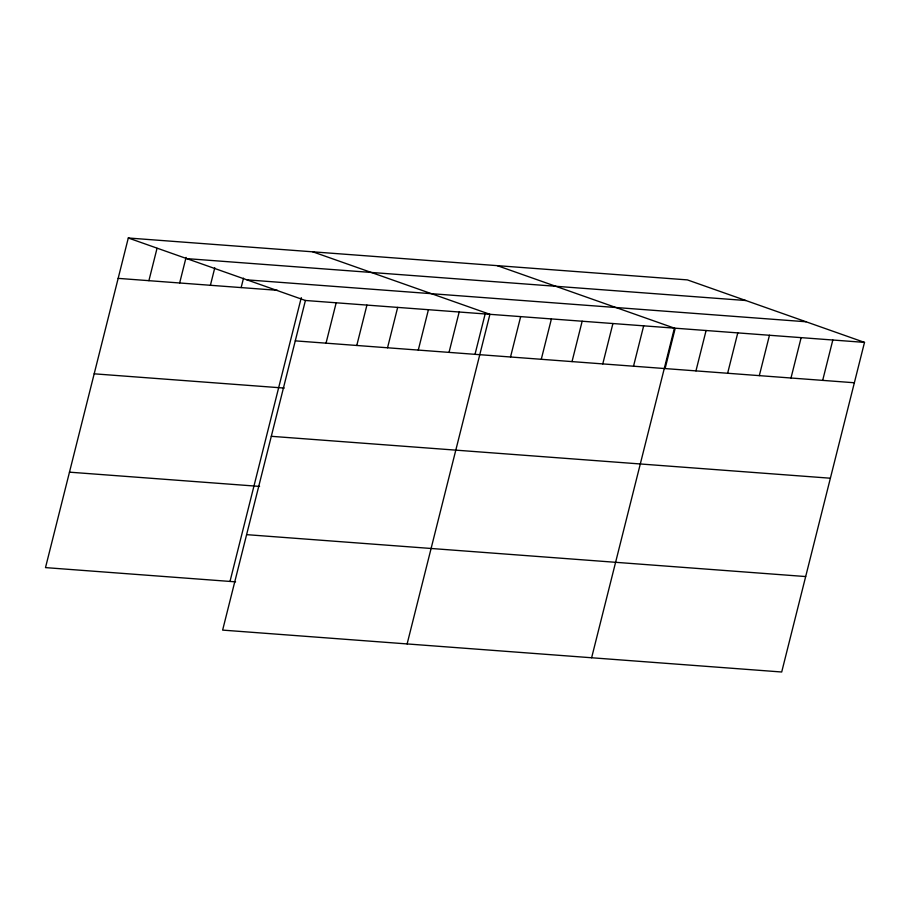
<?xml version="1.0" encoding="UTF-8"?>
<svg xmlns="http://www.w3.org/2000/svg" width="910" height="910" viewBox="0 0 910 910"><rect width="100%" height="100%" fill="white"/><g stroke="black" fill="none" stroke-linecap="round" stroke-linejoin="round"><path stroke-width="1.36" d="M864.5 342.387L305.419 300.482L222.631 630.107L781.701 672.001L864.5 342.387L687.368 279.893L128.299 237.999L45.5 567.612L235.588 581.854M148.899 280.678L157.02 248.373M179.657 282.976L186.072 257.405M210.403 285.285L214.794 267.79M241.15 287.583L243.516 278.164M229.991 581.445L301.278 297.65M326.03 343.161L336.177 302.791M356.777 345.47L366.923 305.1M387.535 347.768L397.67 307.398M418.281 350.077L428.417 309.707M449.028 352.386L459.175 312.005M475.156 353.751L485.428 312.847M407.123 643.927L489.921 314.314L312.79 251.82M510.521 356.993L520.668 316.623M541.279 359.291L551.414 318.921M572.026 361.6L582.161 321.23M602.773 363.909L612.919 323.528M633.519 366.207L643.666 325.837M591.625 657.759L674.412 328.146L497.281 265.652M665.244 367.993L675.174 328.453M695.957 370.893L706.092 330.512M727.636 373.259L737.771 332.889M759.315 375.637L769.462 335.267M790.995 378.014L801.141 337.644M822.674 380.391L832.821 340.01M186.743 258.622L745.825 300.516M246.974 279.859L806.044 321.765M118.152 278.369L277.493 290.313M295.284 340.863L854.354 382.757M94.174 373.817L284.261 388.07M271.305 436.311L830.386 478.216M69.478 472.165L259.566 486.406M246.599 534.648L805.68 576.553M128.299 237.999L305.419 300.482"/></g></svg>
